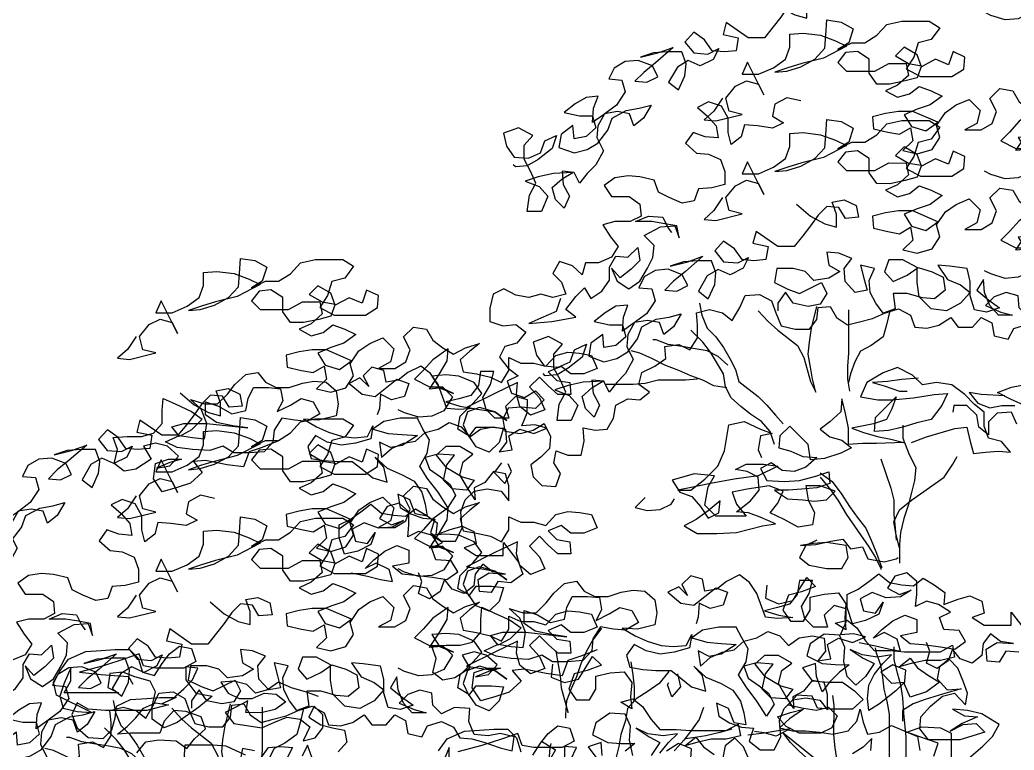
# Model space of a CAD drawing. Header units: inches. Extents: x 350994 to 353538, y 1581369 to 1583842.
# Drawn here: x 351581.125 to 351582.614, y 1583550.778 to 1583551.872 of the extents above; entities that cross this region are included whole.
import ezdxf

# ---------------------------------------------------------------- set-up
doc = ezdxf.new("R2010")
doc.units = ezdxf.units.IN
doc.header["$MEASUREMENT"] = 0
doc.linetypes.add('1', pattern=[0])
doc.layers.add('FOREST', color=96, linetype='Continuous')
doc.layers.add('TREE', color=81, linetype='1')

# ---------------------------------------------------------------- blocks, each defined once
blk = doc.blocks.new('TREE_4')
at = {"color": 94}
for points in [[(-470, 8776.1), (-493.2, 8741.5), (-519.3, 8718.4), (-487.5, 8715.4), (-418, 8732.7), (-452.7, 8741.4), (-461.4, 8776.1), (-435.3, 8807.9), (-406.4, 8822.4), (-374.6, 8813.6), (-360.2, 8784.7), (-403.5, 8871.5), (-417.9, 8839.7), (-374.6, 8839.7), (-334.1, 8857), (-302.3, 8880.1), (-290.7, 8911.9), (-290.6, 8946.6), (-255.9, 8949.4), (-209.7, 8943.6), (-169.2, 8929.1), (-140.3, 8914.6), (-201.1, 8882.9), (-258.9, 8868.5), (-296.5, 8856.9), (-331.2, 8845.4), (-299.4, 8848.3), (-261.8, 8859.8), (-224.2, 8880), (-198.1, 8908.9), (-195.2, 8943.6), (-192.3, 8984.1), (-154.7, 8978.3), (-122.9, 8960.9), (-134.5, 8923.3), (-163.5, 8906), (-125.8, 8923.3), (-91.2, 8923.3), (-59.3, 8943.5), (-33.3, 8972.4), (7.2, 8981), (79.5, 8980.9), (108.4, 8963.6), (85.2, 8931.8), (50.5, 8923.1), (38.9, 8885.6), (18.7, 8853.8), (56.2, 8833.5), (140.1, 8833.4), (171.9, 8853.6), (174.8, 8885.4), (143, 8899.9), (131.4, 8865.2), (96.7, 8879.7), (59.1, 8859.5), (47.6, 8891.3), (12.9, 8911.6), (-10.2, 8888.5), (24.4, 8868.2), (59.1, 8862.4), (47.5, 8830.6), (15.7, 8822), (-24.8, 8813.3), (-59.4, 8813.4), (-79.7, 8842.3), (-79.6, 8879.9), (-111.4, 8900.1), (-143.2, 8897.3), (-163.5, 8871.3), (-140.4, 8848.1), (-65.2, 8848.1), (-27.6, 8868.3), (18.7, 8868.2), (24.4, 8836.4), (-4.5, 8810.4), (-36.3, 8796), (-4.5, 8778.6), (27.3, 8787.3), (53.3, 8807.5), (85.1, 8795.9), (114, 8781.4), (82.2, 8758.3), (47.5, 8746.8), (12.8, 8732.3), (33, 8700.5), (70.5, 8688.9), (102.4, 8712), (35.9, 8741), (-1.7, 8741), (-36.4, 8735.3), (-71.1, 8726.6), (-68.2, 8694.8), (-30.7, 8686.1), (1.1, 8680.3), (30.1, 8697.6), (35.8, 8662.9), (9.8, 8636.9), (47.4, 8628.2), (87.8, 8639.7), (108.1, 8671.5), (99.5, 8703.3), (122.6, 8738), (151.6, 8758.2), (186.3, 8772.7), (215.2, 8743.7), (206.5, 8709), (174.6, 8691.7), (218, 8691.7), (246.9, 8709), (258.5, 8740.8), (241.2, 8775.5), (267.3, 8801.5), (301.9, 8795.7), (319.3, 8766.8), (345.3, 8746.5), (374.2, 8729.1), (406, 8746.4), (443.6, 8758), (417.5, 8737.7), (391.5, 8714.6), (400.1, 8682.8), (434.8, 8677), (472.4, 8668.3), (501.3, 8653.8), (521.6, 8685.6), (521.6, 8720.3), (553.4, 8705.8), (588.1, 8705.8), (619.9, 8697.1), (645.9, 8726), (677.8, 8734.6), (709.6, 8731.7), (741.4, 8725.9), (755.8, 8691.2), (721.1, 8676.8), (686.4, 8676.8), (660.4, 8697), (625.7, 8682.6), (648.8, 8659.5), (683.5, 8653.7), (686.3, 8621.9), (651.6, 8621.9), (625.6, 8645), (602.5, 8668.2), (576.5, 8642.2), (602.5, 8613.3), (616.9, 8581.4), (579.3, 8567), (550.4, 8590.2), (541.8, 8622), (544.7, 8653.8), (483.9, 8624.9), (408.7, 8587.4), (449.2, 8581.6), (483.9, 8575.8), (515.7, 8552.6), (483.9, 8575.8), (443.4, 8587.4), (411.6, 8575.8), (400, 8541.2), (414.4, 8509.3), (434.7, 8535.3), (475.2, 8535.3), (507, 8532.4), (495.4, 8494.8), (469.3, 8468.8), (434.7, 8483.3), (414.4, 8512.2), (385.6, 8529.6), (391.4, 8564.3), (426.1, 8599), (449.2, 8625), (429, 8653.9), (388.6, 8671.3), (353.9, 8674.2), (316.3, 8671.3), (336.5, 8639.5), (374.1, 8625), (342.3, 8639.5), (310.5, 8636.7), (336.5, 8677.1), (356.8, 8711.8), (359.7, 8743.6), (319.2, 8714.7), (293.2, 8685.8), (270, 8662.7), (310.5, 8642.4), (345.2, 8642.4), (371.2, 8616.4), (348, 8578.8), (316.2, 8564.4), (281.5, 8561.5), (243.9, 8573.1), (226.6, 8581.8)], [(-352.9, 8626.4), (-315.4, 8594.5), (-277.8, 8574.3), (-246, 8565.6), (-246, 8600.3), (-257.5, 8632.1), (-225.7, 8637.8), (-193.9, 8623.3), (-188.2, 8591.5), (-222.9, 8588.7), (-240.2, 8617.6), (-272, 8620.5), (-295.1, 8597.4), (-315.4, 8568.5), (-335.7, 8542.5), (-358.8, 8513.6), (-402.2, 8513.7), (-460, 8554.2), (-468.7, 8522.4), (-428.2, 8513.7), (-434, 8479), (-465.8, 8476.1), (-497.6, 8479), (-517.8, 8508), (-546.7, 8528.2), (-569.9, 8502.2), (-546.8, 8473.3), (-509.2, 8470.4), (-480.3, 8484.8), (-494.8, 8455.9), (-529.5, 8438.6), (-561.3, 8453.1), (-590.2, 8435.8), (-613.4, 8395.3), (-587.4, 8375), (-570, 8412.6), (-567.1, 8444.4), (-578.6, 8476.2), (-616.2, 8476.3), (-653.8, 8473.4), (-688.5, 8461.9), (-642.2, 8473.4), (-601.7, 8487.8), (-648, 8447.4), (-679.8, 8421.4), (-703, 8398.3), (-671.2, 8395.4), (-642.3, 8409.8), (-656.7, 8438.7), (-694.3, 8453.2), (-729, 8450.3), (-757.9, 8433), (-772.4, 8404.1), (-737.7, 8401.2), (-729, 8369.4), (-752.2, 8334.7), (-786.9, 8308.7), (-815.9, 8288.5), (-812.9, 8326.1), (-801.3, 8357.9), (-833.1, 8355), (-862.1, 8337.7), (-891, 8314.6), (-850.5, 8305.9), (-815.8, 8305.9), (-807.2, 8274.1), (-833.2, 8250.9), (-865, 8245.2), (-867.9, 8279.9), (-899.7, 8256.8), (-905.5, 8222.1), (-865.1, 8207.6), (-830.4, 8216.2), (-801.4, 8233.6), (-775.4, 8268.2), (-763.8, 8300), (-726.2, 8320.2), (-691.5, 8326), (-659.7, 8334.6), (-680, 8300), (-706, 8279.7), (-717.5, 8311.6), (-749.3, 8317.4), (-784, 8311.6), (-801.4, 8279.8), (-804.3, 8248), (-787, 8213.3), (-807.3, 8175.7), (-830.4, 8152.6), (-850.7, 8126.6), (-865.1, 8155.6), (-896.9, 8158.5), (-894.1, 8123.8), (-876.8, 8092), (-891.2, 8060.2), (-914.3, 8083.3), (-923, 8115.1), (-896.9, 8138.2), (-868, 8155.6), (-920.1, 8152.7), (-960.6, 8144.1), (-995.3, 8132.5), (-957.7, 8118.1), (-934.6, 8092), (-952, 8051.6), (-989.5, 8051.6), (-983.7, 8095), (-966.3, 8126.7), (-980.8, 8158.6), (-998.1, 8190.4), (-998.1, 8228), (-974.9, 8254), (-1012.5, 8274.2), (-1053, 8259.8), (-1044.3, 8225.1), (-1024.1, 8196.2), (-986.5, 8193.3), (-954.7, 8207.7), (-943.1, 8239.5), (-911.3, 8253.9), (-922.9, 8219.2), (-960.5, 8190.3), (-989.4, 8173), (-1021.2, 8170.2), (-1027, 8175.9)], [(-470, 8353), (-493.2, 8318.3), (-519.3, 8295.2), (-487.5, 8292.3), (-418, 8309.5), (-452.7, 8318.2), (-461.4, 8352.9), (-435.3, 8384.7), (-406.4, 8399.2), (-374.6, 8390.5), (-360.2, 8361.5), (-403.5, 8448.3), (-417.9, 8416.5), (-374.6, 8416.5), (-334.1, 8433.8), (-302.3, 8456.9), (-290.7, 8488.7), (-290.6, 8523.4), (-255.9, 8526.2), (-209.7, 8520.4), (-169.2, 8505.9), (-140.3, 8491.4), (-201.1, 8459.7), (-258.9, 8445.3), (-296.5, 8433.8), (-331.2, 8422.2), (-299.4, 8425.1), (-261.8, 8436.6), (-224.2, 8456.8), (-198.1, 8485.7), (-195.2, 8520.4), (-192.3, 8560.9), (-154.7, 8555.1), (-122.9, 8537.7), (-134.5, 8500.1), (-163.5, 8482.8), (-125.8, 8500.1), (-91.2, 8500.1), (-59.3, 8520.3), (-33.3, 8549.2), (7.2, 8557.8), (79.5, 8557.7), (108.4, 8540.4), (85.2, 8508.6), (50.5, 8499.9), (38.9, 8462.4), (18.7, 8430.6), (56.2, 8410.3), (140.1, 8410.2), (171.9, 8430.4), (174.8, 8462.2), (143, 8476.7), (131.4, 8442), (96.7, 8456.5), (59.1, 8436.3), (47.6, 8468.1), (12.9, 8488.4), (-10.2, 8465.3), (24.4, 8445), (59.1, 8439.2), (47.5, 8407.4), (15.7, 8398.8), (-24.8, 8390.1), (-59.4, 8390.2), (-79.7, 8419.1), (-79.6, 8456.7), (-111.4, 8477), (-143.2, 8474.1), (-163.5, 8448.1), (-140.4, 8424.9), (-65.2, 8424.9), (-27.6, 8445.1), (18.7, 8445), (24.4, 8413.2), (-4.5, 8387.2), (-36.3, 8372.8), (-4.5, 8355.4), (27.3, 8364.1), (53.3, 8384.3), (85.1, 8372.7), (114, 8358.2), (82.2, 8335.1), (47.5, 8323.6), (12.8, 8309.1), (33, 8277.3), (70.5, 8265.7), (102.4, 8288.8), (35.9, 8317.8), (-1.7, 8317.8), (-36.4, 8312.1), (-71.1, 8303.4), (-68.2, 8271.6), (-30.7, 8262.9), (1.1, 8257.1), (30.1, 8274.4), (35.8, 8239.7), (9.8, 8213.7), (47.4, 8205), (87.8, 8216.6), (108.1, 8248.3), (99.5, 8280.2), (122.6, 8314.8), (151.6, 8335), (186.3, 8349.5), (215.2, 8320.5), (206.5, 8285.8), (174.6, 8268.5), (218, 8268.5), (246.9, 8285.8), (258.5, 8317.6), (241.2, 8352.3), (267.3, 8378.3), (301.9, 8372.5), (319.3, 8343.6), (345.3, 8323.3), (374.2, 8305.9), (406, 8323.2), (443.6, 8334.8), (417.5, 8314.6), (391.5, 8291.5), (400.1, 8259.6), (434.8, 8253.8), (472.4, 8245.1), (501.3, 8230.6), (521.6, 8262.4), (521.6, 8297.1), (553.4, 8282.6), (588.1, 8282.6), (619.9, 8273.9), (645.9, 8302.8), (677.8, 8311.4), (709.6, 8308.5), (741.4, 8302.7), (755.8, 8268), (721.1, 8253.6), (686.4, 8253.6), (660.4, 8273.9), (625.7, 8259.4), (648.8, 8236.3), (683.5, 8230.5), (686.3, 8198.7), (651.6, 8198.7), (625.6, 8221.8), (602.5, 8245), (576.5, 8219), (602.5, 8190.1), (616.9, 8158.2), (579.3, 8143.8), (550.4, 8167), (541.8, 8198.8), (544.7, 8230.6), (483.9, 8201.7), (408.7, 8164.2), (449.2, 8158.4), (483.9, 8152.6), (515.7, 8129.4), (483.9, 8152.6), (443.4, 8164.2), (411.6, 8152.6), (400, 8118), (414.4, 8086.1), (434.7, 8112.2), (475.2, 8112.1), (507, 8109.2), (495.4, 8071.6), (469.3, 8045.6), (434.7, 8060.1), (414.4, 8089), (385.6, 8106.4), (391.4, 8141.1), (426.1, 8175.8), (449.2, 8201.8), (429, 8230.7), (388.6, 8248.1), (353.9, 8251), (316.3, 8248.1), (336.5, 8216.3), (374.1, 8201.8), (342.3, 8216.3), (310.5, 8213.5), (336.5, 8253.9), (356.8, 8288.6), (359.7, 8320.4), (319.2, 8291.5), (293.2, 8262.6), (270, 8239.5), (310.5, 8219.2), (345.2, 8219.2), (371.2, 8193.2), (348, 8155.6), (316.2, 8141.2), (281.5, 8138.3), (243.9, 8149.9), (226.6, 8158.6)], [(-261.6, 8345.6), (-299.2, 8354.3), (-331, 8337), (-336.9, 8305.2), (-308, 8287.8), (-336.9, 8273.4), (-377.4, 8279.2), (-412, 8282.1), (-420.7, 8250.3), (-446.8, 8230.1), (-455.4, 8261.9), (-455.4, 8299.5), (-472.7, 8331.3), (-507.4, 8342.9), (-536.3, 8328.5), (-510.3, 8305.3), (-487.2, 8279.3), (-481.5, 8247.5), (-516.2, 8250.4), (-548, 8262), (-568.2, 8233.1), (-539.3, 8207.1), (-507.5, 8204.1), (-475.7, 8189.7), (-464.2, 8157.8), (-464.2, 8123.2), (-498.9, 8114.5), (-533.6, 8111.7), (-545.2, 8079.9), (-577, 8074.1), (-611.7, 8088.6), (-640.6, 8103.1), (-652.2, 8134.9), (-689.7, 8143.6), (-721.5, 8146.5), (-756.2, 8140.8), (-785.2, 8120.6), (-765, 8091.6), (-718.7, 8091.6), (-689.8, 8071.3), (-686.9, 8039.5), (-715.9, 8025.1), (-756.3, 8025.1), (-788.2, 8016.5), (-767.9, 7984.6), (-747.7, 7958.6), (-765.1, 7929.7), (-799.8, 7915.3), (-834.5, 7915.3), (-843.2, 7883.5), (-869.2, 7906.7), (-903.9, 7918.3), (-921.3, 7886.5), (-898.2, 7863.3), (-886.6, 7831.5), (-921.3, 7822.9), (-953.1, 7831.6), (-984.9, 7822.9), (-1019.6, 7828.7), (-1051.4, 7846.1), (-1080.3, 7831.7), (-1089.1, 7794.1), (-1089.1, 7759.4), (-1054.4, 7747.8), (-1019.7, 7750.7), (-993.7, 7730.4), (-1016.9, 7701.5), (-1048.7, 7692.9), (-1063.2, 7664), (-1040, 7635), (-1014, 7614.8), (-1043, 7600.4), (-1031.4, 7568.5), (-996.8, 7556.9), (-967.8, 7574.3), (-944.7, 7551.1), (-967.9, 7528), (-1005.4, 7530.9), (-1040.1, 7528.1), (-1054.6, 7499.2), (-1048.9, 7467.4), (-1008.4, 7461.5), (-973.7, 7470.2), (-944.8, 7487.5), (-927.5, 7452.8), (-930.4, 7421), (-953.5, 7397.9), (-979.6, 7377.7), (-973.8, 7345.9), (-950.7, 7322.7), (-913.1, 7319.8), (-901.5, 7354.5), (-918.8, 7383.4), (-913, 7415.2), (-881.2, 7403.6), (-846.5, 7403.6), (-837.8, 7441.1), (-840.7, 7475.8), (-808.9, 7470), (-777.1, 7472.9), (-759.7, 7501.8), (-753.9, 7536.5), (-722.1, 7553.8), (-690.3, 7550.9), (-664.2, 7571.1), (-693.1, 7591.4), (-684.4, 7623.2), (-649.7, 7640.5), (-620.8, 7660.7), (-623.6, 7692.5), (-586.1, 7698.2), (-557.2, 7683.8), (-536.9, 7715.5), (-536.9, 7750.2), (-539.7, 7782), (-505, 7790.7), (-470.3, 7782), (-444.3, 7761.7), (-424.1, 7796.4), (-409.6, 7828.2), (-372, 7831), (-340.2, 7813.7), (-328.7, 7781.9), (-314.2, 7747.1), (-276.7, 7738.4), (-239.1, 7738.4), (-218.8, 7764.4), (-215.9, 7796.2), (-184.1, 7799.1), (-166.8, 7770.1), (-137.9, 7749.9), (-106, 7758.5), (-71.3, 7767.2), (-39.5, 7781.6), (-1.9, 7793.1), (29.9, 7775.7), (41.4, 7743.9), (73.2, 7741), (105, 7749.7), (136.8, 7769.9), (157, 7743.8), (194.6, 7743.8), (217.8, 7769.8), (246.7, 7755.3), (252.4, 7720.6), (290, 7711.9), (304.5, 7740.8), (342.1, 7752.3), (373.9, 7737.8), (391.2, 7708.9), (423, 7706), (454.8, 7697.3), (498.2, 7682.8), (530, 7674.1), (535.8, 7711.7), (498.2, 7720.4), (466.4, 7714.6), (428.8, 7717.6), (414.4, 7752.3), (417.3, 7787), (376.8, 7789.9), (342.1, 7772.6), (319, 7795.7), (316.1, 7827.5), (284.4, 7836.2), (252.5, 7824.7), (229.4, 7801.6), (269.8, 7784.2), (301.6, 7775.5), (264.1, 7775.5), (240.9, 7801.6), (226.5, 7836.3), (223.7, 7871), (206.3, 7842.1), (238.1, 7816), (267, 7795.8), (232.3, 7784.2), (200.5, 7790), (188.9, 7827.6), (189, 7865.2), (180.3, 7899.9), (134.1, 7905.8), (102.3, 7908.7), (128.3, 7871.1), (162.9, 7856.6), (188.9, 7836.3), (162.9, 7807.4), (125.3, 7787.2), (84.8, 7793), (53, 7824.9), (47.3, 7862.5), (47.3, 7902.9), (9.8, 7923.2), (-27.8, 7923.3), (-39.4, 7891.5), (-16.3, 7865.4), (21.3, 7882.7), (50.2, 7902.9), (87.8, 7891.3), (116.7, 7876.9), (122.4, 7842.2), (93.5, 7819.1), (61.7, 7822), (21.2, 7833.6), (-16.3, 7833.6), (-10.6, 7793.1), (-42.4, 7781.6), (-62.6, 7807.6), (-77.1, 7836.6), (-79.9, 7868.4), (-65.4, 7900.2), (-103, 7908.9), (-94.4, 7874.2), (-85.7, 7842.3), (-117.5, 7836.6), (-143.5, 7865.5), (-146.4, 7900.2), (-126.1, 7926.2), (-160.8, 7940.7), (-192.6, 7943.6), (-186.9, 7908.9), (-158, 7891.6), (-186.9, 7874.2), (-227.4, 7868.5), (-250.5, 7891.7), (-282.3, 7900.4), (-325.7, 7900.4), (-331.5, 7862.8), (-296.8, 7845.4), (-265, 7833.8), (-207.1, 7862.7), (-192.7, 7833.8), (-210.1, 7804.9), (-241.9, 7799.1), (-282.4, 7807.8), (-302.6, 7836.8), (-322.8, 7807.9), (-322.9, 7787.6)], [(-470, 8088.5), (-493.2, 8053.8), (-519.3, 8030.7), (-487.5, 8027.8), (-418, 8045), (-452.7, 8053.8), (-461.4, 8088.5), (-435.3, 8120.2), (-406.4, 8134.7), (-374.6, 8126), (-360.2, 8097), (-403.5, 8183.8), (-417.9, 8152), (-374.6, 8152), (-334.1, 8169.3), (-302.3, 8192.4), (-290.7, 8224.2), (-290.6, 8258.9), (-255.9, 8261.7), (-209.7, 8255.9), (-169.2, 8241.4), (-140.3, 8226.9), (-201.1, 8195.2), (-258.9, 8180.8), (-296.5, 8169.3), (-331.2, 8157.7), (-299.4, 8160.6), (-261.8, 8172.1), (-224.2, 8192.3), (-198.1, 8221.2), (-195.2, 8255.9), (-192.3, 8296.4), (-154.7, 8290.6), (-122.9, 8273.2), (-134.5, 8235.6), (-163.5, 8218.3), (-125.8, 8235.6), (-91.2, 8235.6), (-59.3, 8255.8), (-33.3, 8284.7), (7.2, 8293.3), (79.5, 8293.2), (108.4, 8275.9), (85.2, 8244.1), (50.5, 8235.4), (38.9, 8197.9), (18.7, 8166.1), (56.2, 8145.8), (140.1, 8145.7), (171.9, 8165.9), (174.8, 8197.7), (143, 8212.2), (131.4, 8177.5), (96.7, 8192), (59.1, 8171.8), (47.6, 8203.6), (12.9, 8223.9), (-10.2, 8200.8), (24.4, 8180.5), (59.1, 8174.7), (47.5, 8142.9), (15.7, 8134.3), (-24.8, 8125.6), (-59.4, 8125.7), (-79.7, 8154.6), (-79.6, 8192.2), (-111.4, 8212.5), (-143.2, 8209.6), (-163.5, 8183.6), (-140.4, 8160.4), (-65.2, 8160.4), (-27.6, 8180.6), (18.7, 8180.5), (24.4, 8148.7), (-4.5, 8122.7), (-36.3, 8108.3), (-4.5, 8090.9), (27.3, 8099.6), (53.3, 8119.8), (85.1, 8108.2), (114, 8093.7), (82.2, 8070.6), (47.5, 8059.1), (12.8, 8044.7), (33, 8012.8), (70.5, 8001.2), (102.4, 8024.3), (35.9, 8053.3), (-1.7, 8053.3), (-36.4, 8047.6), (-71.1, 8038.9), (-68.2, 8007.1), (-30.7, 7998.4), (1.1, 7992.6), (30.1, 8009.9), (35.8, 7975.2), (9.8, 7949.2), (47.4, 7940.5), (87.8, 7952.1), (108.1, 7983.8), (99.5, 8015.7), (122.6, 8050.3), (151.6, 8070.5), (186.3, 8085), (215.2, 8056), (206.5, 8021.3), (174.6, 8004), (218, 8004), (246.9, 8021.3), (258.5, 8053.1), (241.2, 8087.8), (267.3, 8113.8), (301.9, 8108), (319.3, 8079.1), (345.3, 8058.8), (374.2, 8041.4), (406, 8058.7), (443.6, 8070.3), (417.5, 8050.1), (391.5, 8027), (400.1, 7995.1), (434.8, 7989.3), (472.4, 7980.6), (501.3, 7966.1), (521.6, 7997.9), (521.6, 8032.6), (553.4, 8018.1), (588.1, 8018.1), (619.9, 8009.4), (645.9, 8038.3), (677.8, 8046.9), (709.6, 8044), (741.4, 8038.2), (755.8, 8003.5), (721.1, 7989.1), (686.4, 7989.1), (660.4, 8009.4), (625.7, 7994.9), (648.8, 7971.8), (683.5, 7966), (686.3, 7934.2), (651.6, 7934.2), (625.6, 7957.4), (602.5, 7980.5), (576.5, 7954.5), (602.5, 7925.6), (616.9, 7893.7), (579.3, 7879.3), (550.4, 7902.5), (541.8, 7934.3), (544.7, 7966.1), (483.9, 7937.2), (408.7, 7899.7), (449.2, 7893.9), (483.9, 7888.1), (515.7, 7864.9), (483.9, 7888.1), (443.4, 7899.7), (411.6, 7888.2), (400, 7853.5), (414.4, 7821.7), (434.7, 7847.7), (475.2, 7847.6), (507, 7844.7), (495.4, 7807.1), (469.3, 7781.1), (434.7, 7795.6), (414.4, 7824.5), (385.6, 7841.9), (391.4, 7876.6), (426.1, 7911.3), (449.2, 7937.3), (429, 7966.2), (388.6, 7983.6), (353.9, 7986.5), (316.3, 7983.7), (336.5, 7951.8), (374.1, 7937.3), (342.3, 7951.8), (310.5, 7949), (336.5, 7989.4), (356.8, 8024.1), (359.7, 8055.9), (319.2, 8027), (293.2, 7998.1), (270, 7975), (310.5, 7954.7), (345.2, 7954.7), (371.2, 7928.7), (348, 7891.1), (316.2, 7876.7), (281.5, 7873.8), (243.9, 7885.4), (226.6, 7894.1)], [(1207.1, 8114.9), (1204.1, 8080.2), (1238.8, 8065.7), (1276.4, 8074.4), (1293.8, 8103.3), (1314.1, 8135.1), (1337.2, 8111.9), (1299.6, 8097.5), (1264.9, 8088.8), (1250.4, 8048.4), (1270.6, 8019.4), (1305.3, 8019.4), (1322.6, 8048.3), (1322.7, 8083), (1360.3, 8091.6), (1397.9, 8094.5), (1418.1, 8065.6), (1415.1, 8028), (1418, 7996.2), (1389.1, 8013.6), (1420.9, 8022.2), (1446.9, 8001.9), (1470, 7967.2), (1493.1, 7941.2), (1536.5, 7941.1), (1574.1, 7938.2), (1669.5, 7938.1), (1701.3, 7955.4), (1707.1, 7923.6), (1669.5, 7915), (1629, 7915), (1591.4, 7906.4), (1559.6, 7897.7), (1588.5, 7920.8), (1608.7, 7894.8), (1637.6, 7874.5), (1666.5, 7857.2), (1631.8, 7831.2), (1588.4, 7816.8), (1574, 7851.5), (1576.9, 7889.1), (1542.3, 7903.5), (1510.4, 7883.3), (1539.3, 7854.4), (1574, 7857.3), (1550.9, 7834.1), (1507.5, 7799.5), (1478.5, 7782.2), (1475.7, 7814), (1478.6, 7848.7), (1493.1, 7877.6), (1516.2, 7906.5), (1539.4, 7929.6), (1501.8, 7923.8), (1461.3, 7929.6), (1429.5, 7944.1), (1464.2, 7921), (1493.1, 7906.5), (1469.9, 7871.8), (1443.9, 7848.7), (1420.8, 7871.8), (1412.2, 7912.3), (1415.1, 7949.9), (1400.7, 7981.7), (1360.2, 7984.7), (1322.6, 7958.7), (1313.9, 7926.9), (1354.3, 7906.6), (1389, 7903.7), (1426.6, 7903.6), (1400.6, 7883.4), (1374.5, 7857.4), (1354.3, 7831.4), (1339.8, 7871.9), (1337, 7906.6), (1302.3, 7895.1), (1328.3, 7860.4), (1371.6, 7857.4), (1409.2, 7857.4), (1441, 7834.2), (1464.1, 7811.1), (1435.2, 7785.1), (1377.3, 7785.1), (1342.6, 7788.1), (1328.2, 7819.9), (1287.7, 7822.8), (1264.6, 7796.8), (1305.1, 7788.1), (1339.8, 7782.3), (1371.6, 7790.9), (1394.7, 7767.8), (1380.2, 7736), (1351.3, 7721.6), (1293.4, 7721.6), (1258.8, 7739), (1235.6, 7765), (1270.4, 7776.6), (1305.1, 7785.2), (1267.4, 7759.2), (1241.4, 7736.1), (1276.1, 7727.4), (1310.8, 7727.4), (1348.4, 7724.5), (1383.1, 7718.6), (1423.5, 7727.3), (1446.7, 7753.3), (1455.4, 7785.1), (1464, 7750.4), (1475.6, 7718.6), (1507.4, 7724.3), (1539.2, 7741.6), (1608.6, 7712.7), (1614.3, 7675.1)], [(1484.2, 7675.2), (1487.1, 7707), (1464, 7683.9), (1435.1, 7666.6)], [(1651.9, 7660.6), (1663.5, 7695.3), (1611.5, 7712.7), (1579.7, 7724.2), (1620.2, 7738.7), (1669.3, 7735.7), (1698.2, 7721.2), (1698.1, 7640.3)], [(1744.4, 7654.7), (1782, 7686.5), (1808.1, 7712.5), (1825.5, 7744.3), (1779.2, 7773.2), (1741.6, 7781.9), (1701.2, 7784.9), (1733, 7767.5), (1767.6, 7764.6), (1727.2, 7747.2), (1695.3, 7727), (1730, 7744.3), (1764.7, 7747.2), (1787.8, 7724.1), (1721.3, 7703.9), (1637.5, 7704), (1614.4, 7732.9), (1617.3, 7764.7), (1643.3, 7793.6), (1675.2, 7819.6), (1707, 7828.2), (1735.9, 7796.4), (1741.7, 7828.2), (1730.1, 7860), (1715.7, 7894.7), (1692.6, 7917.9), (1666.6, 7897.6), (1660.8, 7865.8), (1686.8, 7836.9), (1724.3, 7839.8), (1675.2, 7825.4), (1628.9, 7810.9), (1597.1, 7799.4), (1568.2, 7782.1), (1568.1, 7753.2)], [(-273.5, 8070.9), (-235.9, 8039.1), (-198.3, 8018.8), (-166.5, 8010.1), (-166.5, 8044.8), (-178, 8076.6), (-146.2, 8082.4), (-114.4, 8067.9), (-108.7, 8036.1), (-143.4, 8033.2), (-160.7, 8062.2), (-192.5, 8065.1), (-215.7, 8042), (-235.9, 8013.1), (-256.2, 7987.1), (-279.3, 7958.2), (-322.7, 7958.2), (-380.5, 7998.7), (-389.2, 7967), (-348.7, 7958.2), (-354.5, 7923.6), (-386.4, 7920.7), (-418.2, 7923.6), (-438.4, 7952.5), (-467.3, 7972.8), (-490.4, 7946.8), (-467.3, 7917.9), (-429.7, 7914.9), (-400.8, 7929.4), (-415.3, 7900.5), (-450, 7883.2), (-481.8, 7897.6), (-510.7, 7880.3), (-533.9, 7839.9), (-507.9, 7819.6), (-490.5, 7857.2), (-487.6, 7889), (-499.1, 7920.8), (-536.7, 7920.8), (-574.3, 7918), (-609, 7906.4), (-562.7, 7918), (-522.2, 7932.4), (-568.5, 7891.9), (-600.4, 7866), (-623.5, 7842.8), (-591.7, 7839.9), (-562.8, 7854.4), (-577.2, 7883.3), (-614.8, 7897.8), (-649.5, 7894.9), (-678.4, 7877.6), (-692.9, 7848.7), (-658.2, 7845.8), (-649.6, 7814), (-672.7, 7779.3), (-707.4, 7753.3), (-736.4, 7733.1), (-733.4, 7770.7), (-721.9, 7802.5), (-753.7, 7799.6), (-782.6, 7782.3), (-811.5, 7759.2), (-771.1, 7750.5), (-736.4, 7750.4), (-727.7, 7718.6), (-753.8, 7695.5), (-785.6, 7689.8), (-788.4, 7724.4), (-820.3, 7701.3), (-826.1, 7666.7), (-785.6, 7652.2), (-750.9, 7660.8), (-722, 7678.1), (-695.9, 7712.8), (-684.3, 7744.6), (-646.7, 7764.8), (-612, 7770.5), (-580.2, 7779.2), (-600.5, 7744.5), (-626.5, 7724.3), (-638, 7756.1), (-669.8, 7761.9), (-704.5, 7756.2), (-721.9, 7724.4), (-724.8, 7692.6), (-707.5, 7657.9), (-727.8, 7620.3), (-751, 7597.2), (-771.2, 7571.2), (-785.6, 7600.1), (-817.4, 7603), (-814.6, 7568.3), (-797.3, 7536.5), (-811.8, 7504.7), (-834.9, 7527.9), (-843.5, 7559.7), (-817.5, 7582.8), (-788.5, 7600.1), (-840.6, 7597.3), (-881.1, 7588.6), (-915.8, 7577.1), (-878.2, 7562.6), (-855.1, 7536.6), (-872.5, 7496.1), (-910.1, 7496.1), (-904.2, 7539.5), (-886.9, 7571.3), (-901.3, 7603.1), (-918.6, 7634.9), (-918.6, 7672.5), (-895.4, 7698.5), (-933, 7718.8), (-973.5, 7704.4), (-964.8, 7669.7), (-944.6, 7640.7), (-907, 7637.8), (-875.2, 7652.2), (-863.6, 7684), (-831.8, 7698.5), (-843.4, 7663.8), (-881, 7634.9), (-910, 7617.6), (-941.8, 7614.7), (-947.5, 7620.5)], [(-901.1, 7820), (-912.7, 7785.3), (-953.2, 7768), (-985, 7753.5), (-924.3, 7759.3), (-860.7, 7770.8), (-886.7, 7791), (-860.6, 7825.7), (-837.5, 7848.8), (-820.1, 7819.9), (-791.2, 7840.1), (-770.9, 7869), (-770.9, 7903.7), (-753.5, 7932.6), (-721.7, 7929.7), (-695.7, 7955.7), (-689.9, 7921), (-713.1, 7897.9), (-742, 7874.8), (-765.1, 7900.8), (-750.7, 7866.1), (-718.9, 7845.8), (-690, 7866), (-669.7, 7900.7), (-655.2, 7929.6), (-652.3, 7961.4), (-678.3, 7987.5), (-634.9, 8010.5), (-597.3, 8013.4), (-585.8, 7981.6), (-591.6, 8013.4), (-623.4, 8019.2), (-658, 8025), (-701.4, 8025.1), (-666.7, 8039.5), (-629.1, 8036.6), (-614.7, 8007.6), (-606, 7996.1)], [(637.2, 7905.3), (634.2, 7870.6), (668.9, 7856.1), (706.5, 7864.8), (723.9, 7893.7), (744.1, 7925.4), (767.3, 7902.3), (729.7, 7887.9), (695, 7879.2), (680.5, 7838.8), (700.7, 7809.8), (735.4, 7809.8), (752.7, 7838.7), (752.8, 7873.4), (790.4, 7882), (828, 7884.9), (848.2, 7856), (845.2, 7818.4), (848.1, 7786.6), (819.2, 7803.9), (851, 7812.6), (877, 7792.3), (900.1, 7757.6), (923.2, 7731.6), (966.6, 7731.5), (1004.2, 7728.6), (1099.6, 7728.5), (1131.4, 7745.8), (1137.2, 7714), (1099.6, 7705.4), (1059.1, 7705.4), (1021.5, 7696.8), (989.7, 7688.1), (1018.6, 7711.2), (1038.8, 7685.2), (1067.7, 7664.9)], [(1004.1, 7641.9), (1007, 7679.4), (972.3, 7693.9), (940.5, 7673.7)], [(923.2, 7667.9), (946.3, 7696.8), (969.5, 7719.9), (931.9, 7714.2), (891.4, 7720), (859.6, 7734.5), (894.3, 7711.3), (923.2, 7696.9), (900, 7662.2)], [(850.9, 7662.2), (842.2, 7702.7), (845.2, 7740.3), (830.7, 7772.1), (790.3, 7775), (752.7, 7749.1), (744, 7717.3), (784.4, 7697), (819.1, 7694.1), (856.7, 7694), (830.7, 7673.8)], [(769.9, 7662.3), (767.1, 7697), (732.4, 7685.5), (758.4, 7650.8)], [(1160.2, 7650.4), (1145.8, 7685.1), (1122.7, 7708.2), (1096.7, 7688), (1090.9, 7656.2)], [(969.6, 7879), (978.3, 7844.3), (955.1, 7818.3), (943.6, 7850.1), (946.5, 7855.9)], [(-531, 7808.1), (-525.3, 7776.3), (-510.8, 7741.5), (-487.7, 7718.4), (-467.5, 7689.5), (-450.2, 7660.5), (-435.8, 7631.6), (-427.1, 7599.8), (-375.1, 7559.3), (-352, 7536.1), (-328.9, 7510.1), (-308.7, 7486.9)], [(-374.9, 7787.7), (-348.9, 7758.7), (-322.9, 7735.6), (-270.9, 7695.1), (-253.6, 7663.2), (-236.3, 7599.6), (-221.9, 7570.7), (-230.5, 7605.4), (-236.3, 7637.2), (-242, 7671.9), (-239.1, 7703.7), (-233.3, 7741.3), (-218.8, 7799.1)], [(-134.9, 7790.4), (-135, 7674.7), (-138, 7640), (-138, 7605.3), (-132.2, 7573.5)], [(-25.1, 7787.4), (-33.8, 7749.8), (-42.5, 7718), (-74.3, 7694.9), (-103.2, 7680.5), (-117.7, 7651.6), (-129.3, 7619.8), (-135.1, 7596.6)], [(-331.9, 7432), (-343.4, 7466.7), (-366.5, 7492.8), (-395.4, 7513), (-421.4, 7533.3), (-447.4, 7556.4), (-461.8, 7585.4), (-467.6, 7620.1), (-502.2, 7677.9), (-522.4, 7704), (-554.2, 7735.8)], [(1157.4, 7716.9), (1200.8, 7722.6), (1270.2, 7734.1), (1232.6, 7713.9), (1200.8, 7722.6), (1174.8, 7725.5)], [(-456, 7643.2), (-482, 7666.3), (-510.9, 7680.8), (-542.7, 7686.6), (-577.4, 7692.5), (-615, 7698.3), (-646.8, 7709.9), (-655.4, 7709.9)], [(608.1, 7700), (645.6, 7676.9), (628.2, 7648), (631.2, 7682.7), (634.1, 7694.2)], [(-458.9, 7582.5), (-493.6, 7588.3), (-522.5, 7602.8), (-554.3, 7614.4), (-586.1, 7628.9), (-623.7, 7643.3), (-658.4, 7660.7), (-690.2, 7675.2), (-713.3, 7681)], [(-1651.4, 7441.4), (-1694.8, 7424.1), (-1729.5, 7412.6), (-1744, 7372.1), (-1787.4, 7377.9), (-1845.2, 7389.6), (-1877, 7386.7), (-1853.9, 7357.8), (-1885.7, 7328.9), (-1920.4, 7317.3), (-1960.9, 7305.8), (-1984, 7340.5), (-1978.2, 7381), (-1943.5, 7392.5), (-1908.8, 7392.5), (-1940.6, 7383.9), (-1975.3, 7369.4), (-1940.6, 7375.2), (-1917.5, 7401.2), (-1946.4, 7427.2), (-1978.2, 7435.9), (-2010, 7427.3), (-1989.8, 7392.6), (-2030.3, 7366.6), (-2062.1, 7360.8), (-2088.1, 7381.1), (-2079.4, 7418.7), (-2090.9, 7450.5), (-2053.3, 7453.4), (-2015.7, 7453.3), (-1983.9, 7462), (-1960.8, 7488), (-1960.7, 7522.7), (-1957.8, 7554.5), (-1926, 7540), (-1882.7, 7519.7), (-1853.8, 7499.4), (-1882.7, 7470.5), (-1914.5, 7453.2), (-1934.7, 7479.3), (-1902.9, 7487.9), (-1842.2, 7487.9), (-1732.4, 7476.2), (-1772.8, 7482), (-1816.2, 7490.7), (-1845.1, 7511), (-1845.1, 7545.7), (-1810.4, 7534.1), (-1775.7, 7513.8), (-1738.1, 7522.5), (-1732.3, 7554.3), (-1717.8, 7583.2), (-1677.3, 7583.1), (-1645.5, 7580.2), (-1639.8, 7548.4), (-1654.3, 7519.5), (-1619.5, 7536.8), (-1590.6, 7554.1), (-1558.8, 7545.4), (-1541.5, 7513.6), (-1576.2, 7493.4), (-1608, 7496.3), (-1642.7, 7502.1), (-1663, 7470.3), (-1665.9, 7438.5), (-1689, 7412.5), (-1729.5, 7409.7), (-1770, 7409.7), (-1798.9, 7427.1), (-1833.6, 7415.6), (-1879.9, 7418.5), (-1920.3, 7424.3), (-1952.1, 7438.8), (-1914.5, 7456.1), (-1879.8, 7450.3), (-1848, 7447.4), (-1842.2, 7487.9), (-1856.6, 7525.5), (-1885.5, 7551.5), (-1848, 7539.9), (-1813.3, 7539.9), (-1787.2, 7565.9), (-1766.9, 7591.9), (-1738, 7617.9), (-1706.2, 7623.6), (-1686, 7597.6), (-1657.1, 7583.1), (-1622.4, 7583.1), (-1587.7, 7594.6), (-1555.9, 7600.4), (-1524.1, 7597.4), (-1498.1, 7574.3), (-1492.3, 7539.6), (-1498.1, 7507.8), (-1544.4, 7496.3), (-1584.9, 7499.2), (-1550.2, 7478.9), (-1518.4, 7464.4), (-1480.8, 7452.8), (-1449, 7449.9), (-1414.3, 7452.8), (-1399.9, 7481.7), (-1405.7, 7447), (-1446.2, 7435.5), (-1483.8, 7429.7), (-1521.3, 7438.4), (-1553.1, 7455.8), (-1573.4, 7426.9), (-1564.7, 7395.1), (-1530, 7389.3), (-1495.4, 7386.3), (-1454.9, 7386.3), (-1428.9, 7366), (-1400, 7342.9), (-1362.4, 7331.3), (-1371, 7371.8), (-1394.1, 7397.8), (-1362.4, 7368.9), (-1321.9, 7351.5), (-1290.1, 7334.1), (-1269.9, 7305.2), (-1261.3, 7273.4), (-1255.5, 7241.6), (-1287.3, 7247.4), (-1301.7, 7285), (-1333.5, 7299.5), (-1327.8, 7264.8), (-1298.9, 7247.4), (-1267.1, 7235.8), (-1235.3, 7232.9), (-1246.9, 7198.2), (-1218, 7175), (-1180.4, 7175), (-1163, 7209.7), (-1165.9, 7253), (-1154.3, 7284.8), (-1131.1, 7307.9), (-1096.4, 7313.7), (-1058.8, 7307.9), (-1038.6, 7281.8), (-1038.6, 7322.3), (-1047.2, 7354.1), (-1079, 7359.9), (-1102.2, 7331.1), (-1131.1, 7316.6), (-1128.3, 7284.8), (-1148.5, 7316.6), (-1168.7, 7351.4), (-1160, 7386), (-1133.9, 7406.3), (-1168.6, 7426.5), (-1206.2, 7426.6), (-1232.2, 7403.5), (-1206.2, 7371.6), (-1162.9, 7345.6), (-1131.1, 7336.9), (-1151.4, 7310.9), (-1188.9, 7313.8), (-1212.1, 7336.9), (-1203.3, 7377.4), (-1183.1, 7403.4), (-1226.4, 7406.3), (-1261.1, 7397.7), (-1249.6, 7365.9), (-1220.7, 7345.6), (-1194.7, 7325.4), (-1180.3, 7296.4), (-1200.6, 7264.6), (-1226.5, 7305.1), (-1255.4, 7342.8), (-1275.6, 7374.6), (-1255.4, 7409.3), (-1249.5, 7443.9), (-1266.9, 7472.9), (-1281.3, 7501.8), (-1327.6, 7501.8), (-1370.9, 7493.2), (-1399.9, 7473), (-1359.4, 7461.4), (-1321.8, 7458.5), (-1281.3, 7455.5), (-1321.8, 7429.6), (-1353.6, 7423.8), (-1382.5, 7438.3), (-1376.8, 7397.8), (-1350.8, 7420.9), (-1318.9, 7435.3), (-1287.1, 7441.1), (-1261.1, 7464.2), (-1226.4, 7472.8), (-1197.5, 7490.2), (-1165.7, 7478.6), (-1142.6, 7452.5), (-1113.6, 7472.7), (-1078.9, 7478.5), (-1047.1, 7472.7), (-1044.3, 7438), (-1064.5, 7412), (-1029.8, 7417.7), (-1038.5, 7455.3), (-1009.5, 7472.6), (-972, 7461), (-937.3, 7475.5), (-969, 7484.2), (-1003.7, 7481.3), (-989.3, 7516), (-989.2, 7550.7), (-1021, 7559.4), (-1047.1, 7533.4), (-1038.4, 7501.6), (-1076, 7501.6), (-1099.1, 7524.8), (-1107.8, 7556.6), (-1087.5, 7591.3), (-1078.8, 7625.9), (-1113.5, 7626), (-1119.3, 7588.4), (-1139.6, 7562.4), (-1171.4, 7553.7), (-1206.1, 7545.1), (-1168.5, 7533.5), (-1130.9, 7527.7), (-1171.4, 7524.8), (-1203.2, 7527.8), (-1226.3, 7591.4), (-1246.5, 7620.3), (-1272.5, 7640.6), (-1307.2, 7623.3), (-1333.2, 7603), (-1365.1, 7597.3), (-1370.8, 7629.1), (-1402.6, 7637.8), (-1425.8, 7614.7), (-1411.3, 7585.8), (-1434.4, 7608.9), (-1463.4, 7594.5), (-1428.7, 7565.5), (-1394, 7559.7), (-1336.1, 7605.9), (-1304.3, 7594.3), (-1315.9, 7559.7), (-1350.6, 7551), (-1379.5, 7565.5), (-1382.5, 7527.9), (-1388.3, 7510.6)], [(32.4, 7437.5), (72.9, 7451.9), (148.1, 7474.9), (179.9, 7477.8), (188.6, 7440.2), (197.2, 7408.4), (229, 7411.3), (263.7, 7414.1), (295.5, 7411.2), (272.4, 7440.1), (237.7, 7448.8), (226.2, 7480.7), (226.2, 7518.2), (200.2, 7538.5), (174.2, 7564.5), (139.6, 7590.6), (99.1, 7596.4), (61.5, 7590.7), (35.5, 7616.7), (-5, 7637), (-42.6, 7622.6), (-86, 7596.6), (-103.3, 7559), (-57.1, 7550.3), (-19.5, 7550.3), (38.3, 7556), (93.3, 7564.6), (128, 7567.5), (113.5, 7535.7), (84.5, 7498.1), (46.9, 7489.5), (9.3, 7478), (-28.2, 7469.3), (-65.8, 7466.5), (-62.9, 7504), (-7.9, 7558.9), (-19.5, 7527.1), (-34, 7498.2), (-68.7, 7486.7), (-126.5, 7475.2), (-94.8, 7463.6), (-54.3, 7452), (-22.5, 7446.2), (12.2, 7437.5), (-60.1, 7434.7), (-97.7, 7434.7), (-135.3, 7431.8), (-135.2, 7475.2), (-143.9, 7518.6), (-152.5, 7553.3), (-155.4, 7518.6), (-184.4, 7492.6), (-210.4, 7472.4), (-184.4, 7452.1), (-152.6, 7443.4), (-126.6, 7423.1), (-155.5, 7408.7), (-198.9, 7394.3), (-236.5, 7391.4), (-242.2, 7431.9), (-291.3, 7481.1), (-317.4, 7455.1), (-320.3, 7423.3), (-288.5, 7414.6), (-256.7, 7400.1), (-219.1, 7397.2), (-248.1, 7371.2), (-279.9, 7359.7), (-311.7, 7362.6), (-340.6, 7382.9), (-369.5, 7368.4), (-352.2, 7336.6), (-305.9, 7333.7), (-265.5, 7336.5), (-222.1, 7348.1), (-187.4, 7359.6), (-184.5, 7327.8), (-219.2, 7316.3), (-259.7, 7313.4), (-294.4, 7310.5), (-332, 7310.6), (-297.3, 7287.4), (-256.8, 7284.5), (-225, 7281.6), (-193.2, 7284.4), (-170.1, 7307.5), (-210.5, 7322), (-248.1, 7322.1), (-242.4, 7284.5), (-225.1, 7249.8), (-230.9, 7218), (-268.5, 7212.2), (-306, 7232.5), (-343.6, 7249.9), (-323.3, 7275.9), (-308.9, 7307.7), (-346.4, 7322.2), (-404.3, 7313.5), (-444.7, 7304.9), (-433.2, 7273.1), (-407.2, 7241.3), (-488.2, 7241.3), (-517.1, 7270.3), (-508.3, 7319.4), (-491, 7348.3), (-545.9, 7354.1), (-603.7, 7336.8), (-583.5, 7305), (-551.7, 7293.4), (-528.6, 7267.4), (-508.4, 7235.6), (-479.5, 7250), (-476.6, 7281.8), (-508.4, 7255.8), (-540.2, 7232.7), (-572, 7215.4), (-537.4, 7195.1), (-485.3, 7195.1), (-433.3, 7197.9), (-363.9, 7215.2), (-329.2, 7220.9), (-369.6, 7238.3), (-401.4, 7249.9), (-433.2, 7252.8), (-395.6, 7281.7), (-372.5, 7310.6), (-375.3, 7345.3), (-404.2, 7359.8), (-436, 7365.6), (-407.1, 7380), (-360.8, 7380), (-323.2, 7374.2), (-375.3, 7348.2), (-438.9, 7339.6), (-502.5, 7328.1), (-557.5, 7316.6), (-589.3, 7310.8), (-554.6, 7310.8), (-517, 7339.7), (-482.3, 7374.3), (-464.9, 7414.8), (-453.3, 7484.2), (-412.8, 7492.8), (-369.4, 7472.5), (-337.6, 7460.9), (-369.4, 7455.2), (-375.2, 7417.6), (-366.6, 7397.3)], [(-537, 7605.7), (-568.8, 7602.8), (-641.1, 7602.9), (-675.8, 7594.2), (-707.6, 7591.4), (-779.9, 7591.4)], [(49.9, 7608), (6.6, 7605.2), (-31, 7599.4), (-71.5, 7596.6), (-39.7, 7587.9), (0.8, 7573.4), (21, 7573.4)], [(281.2, 7561.6), (217.6, 7564.5), (185.8, 7570.3), (208.9, 7541.4), (240.7, 7529.8), (272.5, 7535.5), (307.2, 7535.5)], [(339, 7532.6), (295.7, 7552.9), (261, 7570.2), (298.6, 7584.7), (344.8, 7593.3)], [(312.9, 7486.4), (298.5, 7518.2), (260.9, 7515.3), (237.8, 7492.2), (237.7, 7457.5), (211.7, 7477.8), (206, 7509.6), (180, 7535.6), (145.3, 7535.7), (142.4, 7518.3)], [(9.4, 7483.7), (9.3, 7449), (26.6, 7405.7), (43.9, 7370.9), (41, 7336.3), (32.3, 7304.5), (23.6, 7269.8), (12, 7235.1), (3.3, 7197.5), (0.4, 7165.7), (0.3, 7116.6)], [(-1057.6, 7383.5), (-1077.9, 7357.5), (-1049, 7328.6), (-1031.6, 7360.4), (-1040.3, 7380.6)], [(-48.6, 7394.2), (-22.6, 7316.1), (-14, 7284.3), (-14, 7246.7), (-11.1, 7209.1), (-8.3, 7177.3)], [(0.4, 7157), (-8.3, 7191.7), (-14, 7226.4), (0.5, 7258.2), (32.3, 7284.2), (119.1, 7344.9), (142.3, 7379.5), (153.8, 7399.8)], [(-210.5, 7356.7), (-178.7, 7333.6), (-152.7, 7298.8), (-132.5, 7267), (-109.4, 7235.2), (-89.2, 7209.2), (-74.8, 7177.3), (-60.3, 7142.6), (-48.8, 7110.8), (-45.9, 7105)], [(-210.5, 7345.2), (-181.6, 7310.4), (-161.4, 7281.5), (-141.2, 7246.8), (-80.6, 7160), (-63.3, 7131.1), (-48.8, 7102.1), (-48.8, 7099.3)], [(-1458, 7090.7), (-1414.6, 7082), (-1379.9, 7073.3), (-1348.1, 7067.5), (-1356.8, 7099.3), (-1391.5, 7116.7), (-1420.4, 7102.3), (-1397.2, 7125.4), (-1368.3, 7148.5), (-1336.5, 7162.9), (-1304.7, 7151.3), (-1304.7, 7116.6), (-1348.1, 7108), (-1322.1, 7087.7), (-1287.4, 7084.8), (-1241.2, 7079), (-1203.6, 7073.2), (-1174.6, 7093.4), (-1192, 7122.3), (-1232.4, 7125.2), (-1244, 7157), (-1215, 7171.5), (-1246.8, 7191.7), (-1278.6, 7200.4), (-1307.6, 7186), (-1304.6, 7217.8), (-1304.6, 7252.5), (-1330.6, 7275.7), (-1362.4, 7267), (-1382.7, 7235.2), (-1350.9, 7217.9), (-1319.1, 7229.4), (-1348, 7212.1), (-1385.6, 7209.2), (-1423.2, 7223.7), (-1455, 7206.4), (-1446.3, 7174.6), (-1414.5, 7168.8), (-1394.3, 7197.7), (-1405.9, 7165.9), (-1440.6, 7148.5), (-1475.3, 7139.9), (-1489.7, 7183.3), (-1489.7, 7218), (-1460.7, 7232.4), (-1431.8, 7252.6), (-1405.8, 7272.8), (-1376.9, 7249.7), (-1345.1, 7243.9), (-1313.3, 7240.9), (-1287.2, 7261.2), (-1258.3, 7243.8), (-1229.5, 7223.5), (-1232.4, 7191.7), (-1194.8, 7206.1), (-1163, 7214.8), (-1131.2, 7200.3), (-1125.4, 7168.5), (-1157.2, 7157), (-1125.4, 7136.7), (-1053.2, 7136.6), (-1053.1, 7171.3), (-1012.7, 7119.2), (-1001.2, 7087.4), (-1033, 7064.3), (-1067.7, 7067.2), (-1085.1, 7038.3), (-1116.9, 7041.3), (-1119.7, 7073.1), (-1090.8, 7090.4), (-1047.4, 7087.5), (-1082.1, 7093.3), (-1108.1, 7113.5), (-1128.4, 7087.5), (-1131.3, 7055.7), (-1157.3, 7035.5), (-1189.1, 7047.1), (-1209.4, 7073.2), (-1220.9, 7041.4), (-1249.9, 7021.2), (-1278.8, 7035.6), (-1270.1, 7067.4), (-1278.7, 7090.6)], [(-676.1, 7290.7), (-702.1, 7264.7), (-670.3, 7256), (-635.6, 7258.8), (-606.7, 7273.2), (-598, 7287.7)], [(-219.3, 7177.5), (-248.3, 7163), (-265.6, 7131.3), (-239.6, 7111), (-193.4, 7102.3), (-152.9, 7102.2), (-135.5, 7131.1), (-141.3, 7162.9), (-193.3, 7171.7), (-228, 7168.8), (-262.7, 7163.1), (-222.2, 7165.9), (-181.8, 7174.5), (-149.9, 7180.3), (-129.7, 7154.3), (-97.9, 7160), (-83.5, 7128.2), (-40.1, 7119.5), (-8.3, 7128.1), (-2.5, 7131)], [(-106.8, 6905.6), (-63.5, 6896.9), (-28.8, 6888.2), (3, 6882.4), (-5.6, 6914.2), (-40.3, 6931.5), (-69.2, 6917.1), (-46.1, 6940.2), (-17.1, 6963.3), (14.7, 6977.8), (46.5, 6966.2), (46.4, 6931.5), (3.1, 6922.8), (29.1, 6902.6), (63.8, 6899.6), (110, 6893.8), (147.6, 6888), (176.5, 6908.2), (159.2, 6937.1), (118.7, 6940.1), (107.2, 6971.9), (136.1, 6986.3), (104.3, 7006.6), (72.5, 7015.3), (43.6, 7000.9), (46.5, 7032.7), (46.6, 7067.4), (20.6, 7090.5), (-11.3, 7081.9), (-31.5, 7050.1), (0.3, 7032.7), (32.1, 7044.2), (3.2, 7026.9), (-34.4, 7024.1), (-72, 7038.6), (-103.8, 7021.2), (-95.2, 6989.4), (-63.4, 6983.6), (-43.1, 7012.5), (-54.7, 6980.7), (-89.4, 6963.4), (-124.1, 6954.8), (-138.5, 6998.1), (-138.5, 7032.8), (-109.6, 7047.3), (-80.7, 7067.5), (-54.6, 7087.7), (-25.7, 7064.5), (6.1, 7058.7), (37.9, 7055.8), (63.9, 7076), (92.8, 7058.6), (121.7, 7038.4), (118.8, 7006.6), (156.4, 7021), (188.2, 7029.6), (220, 7015.2), (225.7, 6983.3), (193.9, 6971.8), (225.7, 6951.5), (298, 6951.5), (298, 6986.2), (338.5, 6934.1)], [(318.2, 6879.2), (283.5, 6882.1), (266.1, 6853.2), (234.3, 6856.1), (231.4, 6887.9), (260.4, 6905.3), (303.7, 6902.3), (269, 6908.1), (243, 6928.4), (222.8, 6902.4), (219.9, 6870.6), (193.8, 6850.4), (162, 6862), (141.8, 6888), (130.2, 6856.2), (101.3, 6836), (72.4, 6850.5), (81.1, 6882.3), (72.4, 6905.4)], [(-803.6, 6886), (-847, 6868.7), (-881.7, 6857.1), (-896.2, 6816.7), (-939.6, 6822.5), (-997.4, 6834.1), (-1029.2, 6831.3), (-1006.1, 6802.3), (-1037.9, 6773.4), (-1072.7, 6761.9), (-1113.1, 6750.4), (-1136.2, 6785.1), (-1130.4, 6825.6), (-1095.7, 6837.1), (-1061, 6837.1), (-1092.8, 6828.4), (-1127.5, 6814), (-1092.8, 6819.8), (-1069.7, 6845.8), (-1098.6, 6871.8), (-1130.4, 6880.5), (-1162.2, 6871.9), (-1142, 6837.1), (-1182.5, 6811.2), (-1214.3, 6805.4), (-1240.3, 6825.7), (-1231.6, 6863.2), (-1243.1, 6895.1), (-1205.5, 6897.9), (-1167.9, 6897.9), (-1136.1, 6906.5), (-1113, 6932.5), (-1112.9, 6967.2), (-1110, 6999), (-1078.2, 6984.5), (-1034.9, 6964.3), (-1006, 6944), (-1034.9, 6915.1), (-1066.7, 6897.8), (-1087, 6923.8), (-1055.1, 6932.5), (-994.4, 6932.4), (-884.6, 6920.8), (-925, 6926.6), (-968.4, 6935.3), (-997.3, 6955.6), (-997.3, 6990.2), (-962.6, 6978.7), (-927.9, 6958.4), (-890.3, 6967), (-884.5, 6998.8), (-870, 7027.7), (-829.5, 7027.7), (-797.7, 7024.8), (-792, 6993), (-806.5, 6964.1), (-771.8, 6981.4), (-742.8, 6998.7), (-711, 6990), (-693.7, 6958.2), (-728.4, 6938), (-760.2, 6940.9), (-794.9, 6946.7), (-815.2, 6914.9), (-818.1, 6883.1), (-841.3, 6857.1), (-881.7, 6854.3), (-922.2, 6854.3), (-951.1, 6871.7), (-985.8, 6860.1), (-1032.1, 6863.1), (-1072.6, 6868.9), (-1104.3, 6883.4), (-1066.7, 6900.7), (-1032.1, 6894.9), (-1000.3, 6891.9), (-994.4, 6932.4), (-1008.9, 6970), (-1037.7, 6996.1), (-1000.2, 6984.5), (-965.5, 6984.4), (-939.4, 7010.4), (-919.2, 7036.4), (-890.2, 7062.4), (-858.4, 7068.2), (-838.2, 7042.1), (-809.3, 7027.7), (-774.6, 7027.6), (-739.9, 7039.2), (-708.1, 7044.9), (-676.3, 7042), (-650.3, 7018.8), (-644.5, 6984.1), (-650.3, 6952.3), (-696.6, 6940.8), (-737.1, 6943.8), (-702.4, 6923.5), (-670.6, 6909), (-633.1, 6897.4), (-601.2, 6894.5), (-566.6, 6897.3), (-552.1, 6926.2), (-557.9, 6891.5), (-598.4, 6880), (-636, 6874.3), (-673.5, 6883), (-705.3, 6900.4), (-725.6, 6871.5), (-717, 6839.6), (-682.3, 6833.8), (-647.6, 6830.9), (-607.1, 6830.9), (-581.1, 6810.6), (-552.2, 6787.5), (-514.6, 6775.9), (-523.3, 6816.3), (-546.4, 6842.4), (-514.6, 6813.4), (-474.1, 6796.1), (-442.3, 6778.7), (-422.1, 6749.7), (-413.5, 6717.9), (-407.7, 6686.1), (-439.5, 6691.9), (-453.9, 6729.5), (-485.7, 6744), (-480, 6709.3), (-451.1, 6691.9), (-419.3, 6680.4), (-387.5, 6677.4), (-399.1, 6642.7), (-370.2, 6619.6), (-332.6, 6619.6), (-315.2, 6654.2), (-318.1, 6697.6), (-306.5, 6729.4), (-283.3, 6752.5), (-248.6, 6758.3), (-211.1, 6752.4), (-190.8, 6726.4), (-190.8, 6766.9), (-199.4, 6798.7), (-231.2, 6804.5), (-254.4, 6775.6), (-283.3, 6761.2), (-280.5, 6729.4), (-300.7, 6761.2), (-320.9, 6795.9), (-312.2, 6830.6), (-286.1, 6850.8), (-320.8, 6871.1), (-358.4, 6871.1), (-384.4, 6848), (-358.5, 6816.2), (-315.1, 6790.1), (-283.3, 6781.4), (-303.6, 6755.4), (-341.2, 6758.3), (-364.3, 6781.5), (-355.6, 6822), (-335.3, 6848), (-378.7, 6850.9), (-413.4, 6842.3), (-401.8, 6810.4), (-372.9, 6790.2), (-346.9, 6769.9), (-332.5, 6741), (-352.8, 6709.2), (-378.8, 6749.7), (-407.6, 6787.3), (-427.8, 6819.1), (-407.6, 6853.8), (-401.8, 6888.5), (-419.1, 6917.4), (-433.5, 6946.4), (-479.8, 6946.4), (-523.1, 6937.8), (-552.1, 6917.6), (-511.6, 6906), (-474, 6903), (-433.5, 6900.1), (-474.1, 6874.1), (-505.9, 6868.4), (-534.8, 6882.8), (-529, 6842.4), (-503, 6865.5), (-471.2, 6879.9), (-439.3, 6885.7), (-413.3, 6908.8), (-378.6, 6917.4), (-349.7, 6934.7), (-317.9, 6923.1), (-294.8, 6897.1), (-265.8, 6917.3), (-231.1, 6923), (-199.3, 6917.2), (-196.5, 6882.5), (-216.7, 6856.5), (-182, 6862.3), (-190.7, 6899.9), (-161.8, 6917.2), (-124.2, 6905.6), (-89.5, 6920), (-121.3, 6928.7), (-156, 6925.9), (-141.5, 6960.6), (-141.4, 6995.2), (-173.2, 7004), (-199.3, 6978), (-190.6, 6946.1), (-228.2, 6946.2), (-251.3, 6969.3), (-260, 7001.1), (-239.7, 7035.8), (-231, 7070.5), (-265.7, 7070.5), (-271.5, 7033), (-291.8, 7007), (-323.6, 6998.3), (-358.3, 6989.7), (-320.7, 6978.1), (-283.1, 6972.2), (-323.6, 6969.4), (-355.4, 6972.3), (-378.5, 7035.9), (-398.7, 7064.9), (-424.7, 7085.1), (-459.4, 7067.8), (-485.5, 7047.6), (-517.3, 7041.9), (-523, 7073.7), (-554.8, 7082.4), (-578, 7059.3), (-563.5, 7030.3), (-586.6, 7053.5), (-615.6, 7039.1), (-580.9, 7010.1), (-546.2, 7004.3), (-488.3, 7050.5), (-456.6, 7038.9), (-468.1, 7004.2), (-502.9, 6995.6), (-531.8, 7010.1), (-534.7, 6972.5), (-540.5, 6955.1)], [(-792, 6943.8), (-815.2, 6912), (-832.6, 6880.2), (-847.1, 6848.4), (-858.6, 6813.8), (-873.1, 6782), (-884.7, 6750.2), (-887.7, 6712.6), (-887.7, 6703.9)], [(-1544.7, 6761.9), (-1576.5, 6773.5), (-1617, 6785.1), (-1651.6, 6799.6), (-1680.6, 6779.4), (-1712.4, 6770.8), (-1735.5, 6793.9), (-1770.2, 6802.6), (-1804.9, 6799.8), (-1784.7, 6770.8), (-1755.8, 6756.4), (-1721.1, 6756.3), (-1689.3, 6770.8), (-1657.5, 6767.8), (-1631.5, 6747.6), (-1660.4, 6727.4), (-1698, 6718.7), (-1738.5, 6718.8), (-1732.6, 6750.6), (-1764.5, 6733.2), (-1793.4, 6718.8), (-1770.3, 6689.9), (-1695.1, 6678.2), (-1663.3, 6692.7), (-1628.6, 6707.1), (-1593.9, 6701.3), (-1567.9, 6681), (-1585.3, 6643.4), (-1553.5, 6652.1), (-1533.2, 6678.1), (-1533.2, 6712.8), (-1556.3, 6735.9), (-1570.8, 6707), (-1539, 6686.8), (-1507.2, 6678.1), (-1475.4, 6672.3), (-1469.6, 6640.4), (-1492.8, 6614.4)], [(-1562.2, 6600.1), (-1573.7, 6631.9), (-1588.2, 6603)], [(-1698.1, 6597.3), (-1677.8, 6626.2), (-1646, 6629), (-1614.2, 6626.1), (-1628.7, 6597.2)], [(-1715.4, 6617.5), (-1747.2, 6623.4), (-1753, 6591.6)], [(-1738.6, 6606), (-1790.6, 6629.2), (-1825.3, 6632.1), (-1900.5, 6632.2), (-1903.4, 6594.6)], [(-2027.7, 6612), (-2004.5, 6640.9), (-1969.8, 6646.7), (-1923.6, 6643.8), (-1894.7, 6623.5), (-1874.4, 6649.5), (-1845.5, 6675.5), (-1857, 6707.3), (-1897.5, 6721.8), (-1929.3, 6724.7), (-1955.3, 6695.8), (-1966.9, 6664), (-2045, 6664.1), (-2079.7, 6661.2), (-2053.6, 6681.5), (-2030.5, 6704.6), (-2010.2, 6730.6), (-1978.4, 6745), (-1943.7, 6739.2), (-2001.6, 6724.8), (-2111.4, 6724.9), (-2157.7, 6727.8), (-2186.6, 6745.2), (-2201.1, 6713.4), (-2186.6, 6678.7), (-2157.8, 6652.6), (-2117.3, 6649.7), (-2094.1, 6672.8), (-2085.4, 6704.6), (-2082.5, 6736.4), (-2044.9, 6753.7), (-2001.5, 6756.6), (-1966.8, 6759.4), (-1923.5, 6759.4), (-1961.1, 6742.1), (-1932.1, 6756.5), (-1903.2, 6782.5), (-1880.1, 6805.6), (-1865.6, 6837.4), (-1897.4, 6840.3), (-1897.4, 6805.6), (-1871.4, 6770.9), (-1828, 6762.2), (-1862.8, 6733.3), (-1920.6, 6692.9), (-1955.3, 6678.5), (-1987.1, 6701.6), (-1987.1, 6736.3), (-1978.4, 6773.9), (-1992.8, 6802.8), (-2033.3, 6814.4), (-2065.1, 6826), (-2099.8, 6823.2), (-2105.6, 6785.6), (-2076.7, 6771.1), (-2221.3, 6771.2), (-2203.9, 6803), (-2203.8, 6837.7), (-2221.2, 6797.3), (-2232.8, 6762.6), (-2224.2, 6730.8), (-2186.6, 6722.1), (-2149, 6719.1), (-2241.5, 6765.5), (-2250.1, 6800.2), (-2232.8, 6829.1), (-2209.6, 6860.9), (-2163.3, 6881.1), (-2122.9, 6883.9), (-2085.3, 6886.8), (-2047.7, 6886.7), (-2024.6, 6863.6), (-2013, 6826), (-1981.2, 6817.3), (-1961, 6849.1), (-1940.7, 6875.1), (-1914.7, 6895.3), (-1882.9, 6889.5), (-1871.3, 6854.8), (-1903.2, 6837.4), (-1978.3, 6837.5), (-2010.1, 6843.3), (-2021.7, 6875.1), (-2062.2, 6860.7), (-2117.1, 6843.4), (-2180.7, 6826.1), (-2122.9, 6820.3), (-2088.2, 6817.4), (-2050.6, 6814.5), (-2039.1, 6794.2)], [(-913.5, 6883.2), (-907.8, 6851.4), (-902, 6816.7), (-899.2, 6784.9), (-881.9, 6721.3), (-881.9, 6718.4)], [(13.8, 6015), (13.8, 6055.4), (-0.6, 6090.1), (-9.2, 6185.6), (-9.2, 6220.3), (-14.9, 6255), (-20.7, 6286.8), (-20.6, 6321.5), (-23.5, 6356.2), (-23.5, 6390.9), (-26.3, 6425.6), (-26, 6714.7), (-31.8, 6749.4), (-40.4, 6781.2), (-43.3, 6813), (-49.1, 6844.8), (-60.6, 6876.6), (-63.5, 6891.1)], [(-14.3, 6893.9), (-14.3, 6859.2), (-5.7, 6824.5), (2.9, 6792.7), (8.7, 6758), (11.5, 6717.5), (17.3, 6653.9), (17.2, 6578.8), (8.4, 6483.4), (8.4, 6440), (11.3, 6399.5), (17, 6361.9), (16.9, 6220.2), (34.1, 6124.8), (37, 6093), (42.7, 6058.3), (48.5, 6026.5), (60, 6000.5)], [(-714, 6854.1), (-708.3, 6819.4), (-705.4, 6787.6), (-705.5, 6752.9), (-708.4, 6744.2)], [(-612.9, 6828), (-638.9, 6796.2), (-667.9, 6776), (-699.7, 6755.8), (-722.8, 6729.8), (-728.6, 6698), (-740.2, 6660.4), (-746.1, 6628.6), (-757.7, 6582.4)], [(-38, 6338.8), (-58.2, 6376.4), (-78.4, 6416.9), (-101.5, 6445.9), (-124.6, 6469), (-150.6, 6492.2), (-173.7, 6515.3), (-193.9, 6541.4), (-217, 6570.3), (-240.1, 6593.4), (-266.1, 6616.6), (-289.2, 6639.8), (-309.4, 6665.8), (-222.8, 6596.3), (-196.8, 6573.2), (-170.8, 6552.9), (-164.9, 6590.5), (-170.7, 6625.2), (-173.6, 6659.9), (-173.5, 6738), (-176.3, 6764)], [(-520.4, 6732.5), (-532, 6700.7), (-552.3, 6671.8), (-572.6, 6645.8), (-595.7, 6619.8), (-598.6, 6616.9)], [(-873.3, 6594), (-858.8, 6625.8), (-890.6, 6628.7), (-890.7, 6594)], [(-1197.1, 6591.4), (-1197.1, 6626.1), (-1214.5, 6585.7)], [(-1226, 6617.5), (-1202.9, 6649.3), (-1156.6, 6669.5), (-1116.1, 6672.3), (-1078.5, 6675.2), (-1040.9, 6675.1), (-1017.8, 6652), (-1006.3, 6614.4)], [(-974.5, 6605.7), (-954.2, 6637.5), (-934, 6663.5), (-907.9, 6683.7), (-876.1, 6677.9), (-864.6, 6643.2), (-896.4, 6625.9), (-971.6, 6625.9), (-1003.4, 6631.7), (-1014.9, 6663.5), (-1055.4, 6649.1), (-1110.4, 6631.8), (-1174, 6614.5)], [(-445.3, 6674.6), (-477.1, 6665.9), (-514.7, 6657.3), (-549.4, 6651.6), (-569.7, 6648.7)]]:
    blk.add_lwpolyline(points, dxfattribs=at)

msp = doc.modelspace()

# ---------------------------------------------------------------- hatches: boundary and pattern name
at = {"layer": 'FOREST', "lineweight": 5}
h = msp.add_hatch(dxfattribs=at)
h.set_pattern_fill('ANSI31', color=96, scale=50, style=0)
h.paths.add_polyline_path([(351604.9274, 1583347.98), (351663.0036, 1583522.9504), (351611.8779, 1583545.3594), (351490.2916, 1583598.0852), (351436.5696, 1583404.4646), (351529.745, 1583373.1705)])
h.paths.add_polyline_path([(351517.5086, 1583480.1397), (351575.3657, 1583480.1397), (351575.3657, 1583465.1397), (351517.5086, 1583465.1397)], flags=24)

# ---------------------------------------------------------------- block references
at = {"layer": 'TREE', "lineweight": 5, "xscale": 0.0005632341344607994, "yscale": 0.0005632341490127146, "zscale": 0.0005632341444477617}
for p in [(351582.4421, 1583547.0499), (351581.5636, 1583546.4544)]:
    msp.add_blockref('TREE_4', p, dxfattribs=at)

doc.saveas('drawing.dxf')
